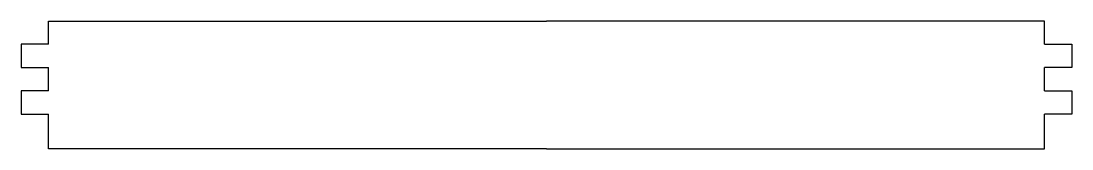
# Model space of a CAD drawing. Header units: millimetres. Extents: x -158 to 158, y 0 to 38.
import ezdxf

# ---------------------------------------------------------------- set-up
doc = ezdxf.new("R2010")
doc.units = ezdxf.units.MM
doc.layers.get('0').update_dxf_attribs({"linetype": 'CONTINUOUS'})

msp = doc.modelspace()

# ---------------------------------------------------------------- linework, layer by layer
for p, q in [((-150, 38.5), (0, 38.5)), ((-150, 31.5), (-150, 38.5)), ((150, 38.5), (0, 38.5)), ((150, 31.5), (150, 38.5)), ((-150, 31.5), (-158.3, 31.5)), ((-158.3, 31.5), (-158.3, 24.5)), ((150, 31.5), (158.3, 31.5)), ((158.3, 31.5), (158.3, 24.5)), ((-158.3, 24.5), (-150, 24.5)), ((-150, 17.5), (-150, 24.5)), ((158.3, 24.5), (150, 24.5)), ((150, 17.5), (150, 24.5)), ((-150, 17.5), (-158.3, 17.5)), ((-158.3, 17.5), (-158.3, 10.5)), ((150, 17.5), (158.3, 17.5)), ((158.3, 17.5), (158.3, 10.5)), ((-158.3, 10.5), (-150, 10.5)), ((-150, 0), (-150, 10.5)), ((158.3, 10.5), (150, 10.5)), ((150, 0), (150, 10.5)), ((0, 0), (-150, 0)), ((0, 0), (150, 0))]:
    msp.add_line(p, q)

doc.saveas('drawing.dxf')
